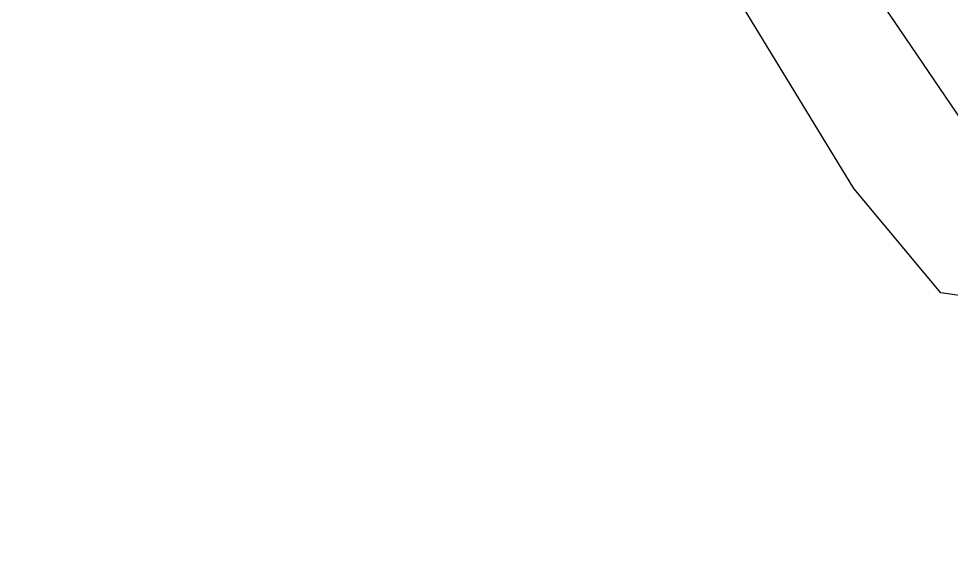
# Model space of a CAD drawing. Header units: inches. Extents: x 653559 to 669309, y 7245317 to 7256454.
# Drawn here: x 659743.7 to 659796.9, y 7253022.7 to 7253053.4 of the extents above; entities that cross this region are included whole.
import ezdxf

# ---------------------------------------------------------------- set-up
doc = ezdxf.new("R2010")
doc.units = ezdxf.units.IN
doc.header["$MEASUREMENT"] = 0
doc.layers.add('Agricola', color=3, linetype='Continuous')
doc.layers.add('Alambrados', color=7, linetype='Continuous')

msp = doc.modelspace()

# ---------------------------------------------------------------- linework, layer by layer
at = {"layer": 'Agricola', "transparency": 33554613}
msp.add_lwpolyline([(659745.808, 7252953.422), (659756.061, 7252961.359), (659765.652, 7252968.635), (659828.491, 7253013.688), (659832.327, 7253016.353), (659836.64, 7253020.255), (659833.332, 7253028.193), (659827.049, 7253035.138), (659820.765, 7253037.123), (659810.181, 7253037.453), (659803.236, 7253036.792), (659796.291, 7253037.784), (659791.33, 7253043.737), (659779.423, 7253063.25), (659757.155, 7253098.652), (659737.642, 7253127.756), (659721.106, 7253152.891), (659708.207, 7253164.467), (659699.278, 7253172.404), (659664.22, 7253183.98), (659617.257, 7253199.524)], dxfattribs=at)
at = {"layer": 'Alambrados', "transparency": 33554613}
msp.add_lwpolyline([(658159.124, 7252901.586), (658494.828, 7253191.993), (658868.632, 7253157.068), (659146.128, 7252984.136), (659412.405, 7253216.123), (659541.098, 7253231.786), (659702.283, 7253176.065), (659720.539, 7253161.143), (659802.613, 7253040.016), (659873.574, 7253052.081), (660007.877, 7253063.987), (660119.002, 7253067.639), (660213.776, 7253057.955), (660438.249, 7252961.117), (660894.14, 7252757.242), (661157.291, 7252597.279), (661484.714, 7252396.526), (661569.381, 7252283.086), (661663.969, 7252124.335), (661646.739, 7252080.675), (661923.429, 7251778.861)], dxfattribs=at)

doc.saveas('drawing.dxf')
